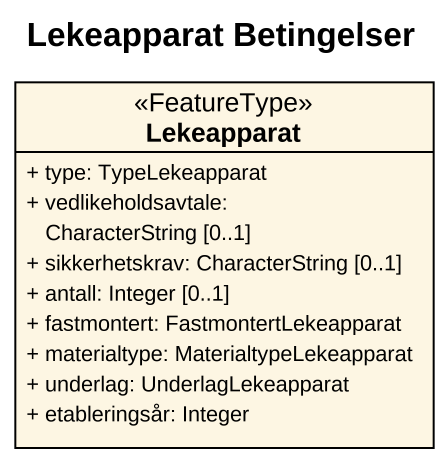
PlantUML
@startuml
title Lekeapparat Betingelser
hide circle
hide empty members
skinparam classAttributeIconSize 0
class Lekeapparat <<FeatureType>> {
  + type: TypeLekeapparat
  + vedlikeholdsavtale: CharacterString [0..1]
  + sikkerhetskrav: CharacterString [0..1]
  + antall: Integer [0..1]
  + fastmontert: FastmontertLekeapparat
  + materialtype: MaterialtypeLekeapparat
  + underlag: UnderlagLekeapparat
  + etableringsår: Integer
}
@enduml
